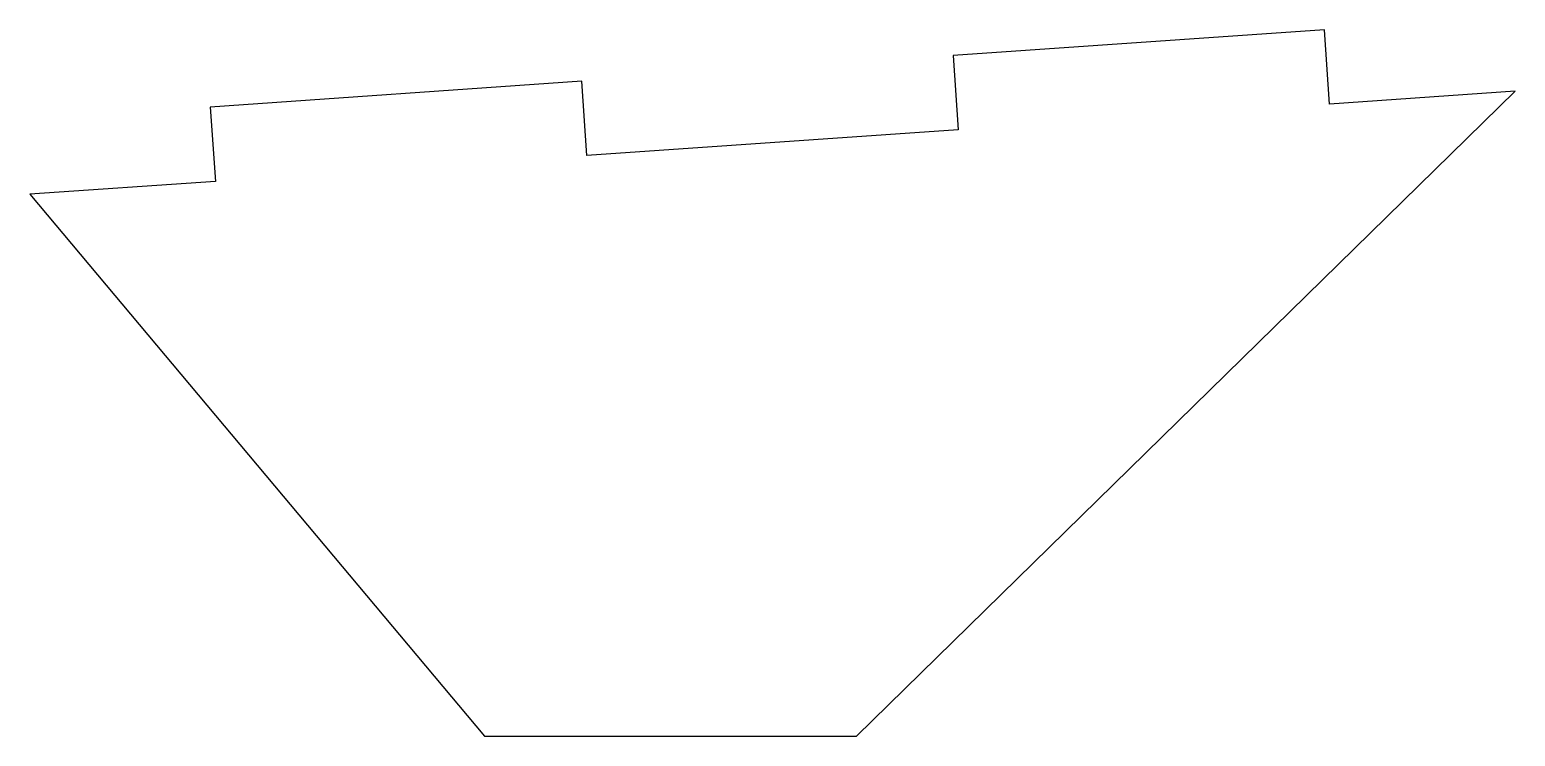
# Model space of a CAD drawing. Header units: millimetres. Extents: x 0 to 200, y -73 to 22.
import ezdxf

# ---------------------------------------------------------------- set-up
doc = ezdxf.new("R2010")
doc.units = ezdxf.units.MM
doc.layers.get('0').update_dxf_attribs({"linetype": 'CONTINUOUS'})

msp = doc.modelspace()

# ---------------------------------------------------------------- linework, layer by layer
msp.add_lwpolyline([(0, 0), (61.06, -72.77), (111.06, -72.77), (199.52, 13.86), (174.58, 12.12), (173.89, 22.1), (124.01, 18.64), (124.7, 8.66), (74.82, 5.2), (74.13, 15.17), (24.25, 11.71), (24.94, 1.73)], close=True)

doc.saveas('drawing.dxf')
